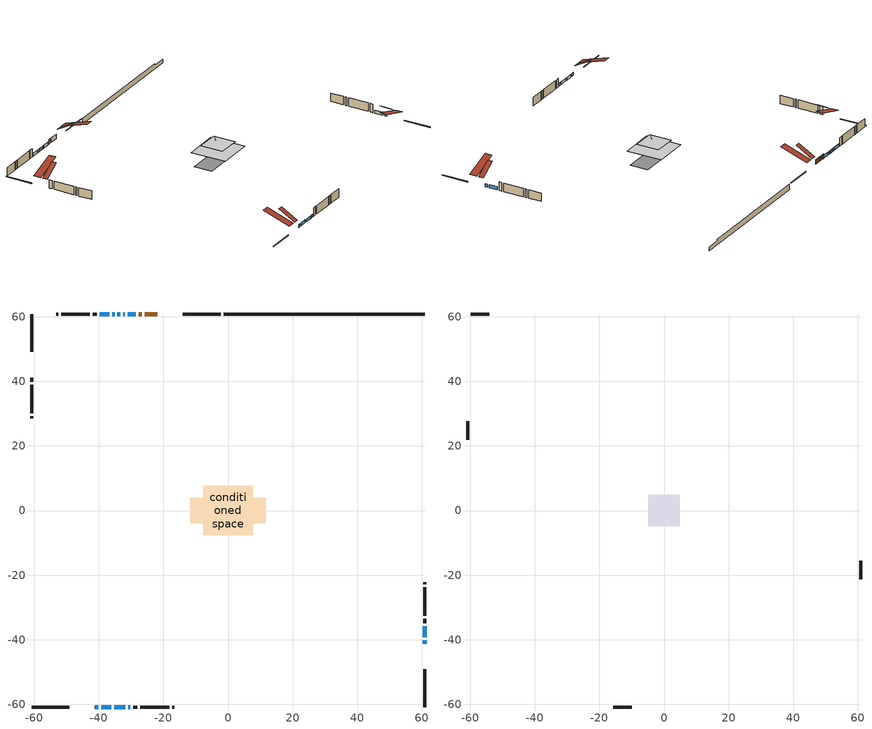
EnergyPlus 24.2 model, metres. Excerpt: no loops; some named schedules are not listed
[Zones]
conditioned space
 floor outside (Floor1 construction): -0.48,-0.48 -0.48,0.48 0.48,0.48 0.48,-0.48 z0.81
 floor adiabatic (AdiabaticFloorConstruction): -7.72,-7.72 -7.72,7.72 7.72,7.72 7.72,-7.72 z2.03
 floor foundation (Slab1 construction): -11.64,-3.9 -11.64,3.9 11.64,3.9 11.64,-3.9 z-1.55
 wall outside (RimJoist1 construction): -2.27,60.83 -13.93,60.83 / -60.83,-60.83 -49.18,-60.83 / -60.83,60.83 -60.83,49.18 / 60.83,-60.83 60.83,-49.18 z0.81:1.11
 wall outside (AdiabaticWallConstruction 1): -21.93,60.83 -25.84,60.83 / -26.77,60.83 -27.6,60.83 z0.81:2.84
 wall outside (AdiabaticWallConstruction): -28.52,60.83 -31.07,60.83 / -31.99,60.83 -32.37,60.83 / -33.29,60.83 -34.21,60.83 / 60.83,-41.18 60.83,-40.18 / -41.18,-60.83 -40.16,-60.83 / -35.14,60.83 -35.84,60.83 / -36.77,60.83 -39.67,60.83 / -39.23,-60.83 -36.18,-60.83 / -35.25,-60.83 -31.87,-60.83 / -30.94,-60.83 -30.25,-60.83 / 60.83,-39.26 60.83,-35.77 z0.81:2.03
 wall outside (Wall1 construction): -40.59,60.83 -41.9,60.83 / -29.32,-60.83 -28.02,-60.83 / -60.83,41.17 -60.83,39.87 / 60.83,-34.84 60.83,-33.54 z0.81:4.47
 wall outside (Wall2 construction): -42.83,60.83 -51.68,60.83 / -27.09,-60.83 -18.24,-60.83 / -60.83,38.94 -60.83,30.09 / 60.83,-32.61 60.83,-23.76 z0.81:4.47
 wall outside (Wall3 construction): -52.61,60.83 -53.24,60.83 / -17.31,-60.83 -16.67,-60.83 / -60.83,29.16 -60.83,28.53 / 60.83,-22.83 60.83,-22.19 z0.81:4.47
 wall foundation (FoundationWall1 construction): -1.34,60.83,-1.55 -1.34,60.83,0.81 54.62,60.83,0.81 54.62,60.83,0.1 60.83,60.83,0.1 60.83,60.83,-1.55
 window (WindowConstruction): -28.52,60.83 -31.06,60.83 z0.81:2.03
 window (WindowConstruction 8): -31.99,60.83 -32.37,60.83 z0.81:2.03
 window (WindowConstruction 9): -33.29,60.83 -34.21,60.83 z0.81:2.03
 window (WindowConstruction 10): 60.83,-41.17 60.83,-40.19 z0.81:2.03
 window (WindowConstruction 1): -41.17,-60.83 -40.16,-60.83 z0.81:2.03
 window (WindowConstruction 2): -35.14,60.83 -35.84,60.83 z0.81:2.03
 window (WindowConstruction 3): -36.77,60.83 -39.67,60.83 z0.81:2.03
 window (WindowConstruction 4): -39.23,-60.83 -36.18,-60.83 z0.81:2.03
 window (WindowConstruction 5): -35.25,-60.83 -31.87,-60.83 z0.81:2.03
 window (WindowConstruction 6): -30.94,-60.83 -30.25,-60.83 z0.81:2.03
 window (WindowConstruction 7): 60.83,-39.26 60.83,-35.77 z0.81:2.03
 door (Door): -21.93,60.83 -25.84,60.83 z0.81:2.84
 door (Door 1): -26.77,60.83 -27.59,60.83 z0.81:2.84
 ceiling adiabatic (AdiabaticFloorConstruction): 7.72,-7.72 7.72,7.72 -7.72,7.72 -7.72,-7.72 z2.03
attic - vented
 floor to conditioned space (Floor2 construction Reversed): -4.9,-4.9 -4.9,4.9 4.9,4.9 4.9,-4.9 z4.47
 floor to conditioned space (Floor3 construction Reversed): -2.32,-2.32 -2.32,2.32 2.32,2.32 2.32,-2.32 z4.47
 floor to conditioned space (Floor4 construction Reversed): -3.85,-3.85 -3.85,3.85 3.85,3.85 3.85,-3.85 z4.47
 floor to conditioned space (Floor5 construction Reversed): -2.87,-2.87 -2.87,2.87 2.87,2.87 2.87,-2.87 z4.47
 wall outside (Wall4 construction): -54.17,60.83 -59.91,60.83 / -15.74,-60.83 -10.01,-60.83 / -60.83,27.6 -60.83,21.86 / 60.83,-21.26 60.83,-15.53 z0.81:4.47
 roof outside (Roof1 construction): -18,60.83,4.47 -18,48.91,8.44 -14.86,48.91,8.44 -14.86,60.83,4.47; -45.1,-60.83,4.47 -45.1,-48.91,8.44 -48.25,-48.91,8.44 -48.25,-60.83,4.47; -60.83,45.1,4.47 -48.91,45.1,8.44 -48.91,48.25,8.44 -60.83,48.25,4.47; 60.83,-45.1,4.47 48.91,-45.1,8.44 48.91,-48.25,8.44 60.83,-48.25,4.47
 roof outside (Roof3 construction): -21,60.83,4.47 -21,53.68,8.64 -18.93,53.68,8.64 -18.93,60.83,4.47; -42.1,-60.83,4.47 -42.1,-53.68,8.64 -44.17,-53.68,8.64 -44.17,-60.83,4.47; -60.83,42.1,4.47 -53.68,42.1,8.64 -53.68,44.17,8.64 -60.83,44.17,4.47; 60.83,-42.1,4.47 53.68,-42.1,8.64 53.68,-44.17,8.64 60.83,-44.17,4.47
[Building]
Building 1: Terrain=Suburbs
[Site:Location]
Saskatoon Intl AP_SK: Latitude {deg}=52.17; Longitude {deg}=-106.7; Time Zone {hr}=-6; Elevation {m}=504; Keep Site Location Information=Yes
[Site:GroundTemperature:Shallow]
-3.29371, -5.9198, -6.13011, -4.88389, 0.118965, 5.09852, 9.41553, 12.1502, 12.3826, 10.1583, 5.95142, 1.12462
[Site:WaterMainsTemperature]
Calculation Method=Schedule; Temperature Schedule=mains temperature schedule
[Material] Roughness=Rough; Thermal Absorptance=0.9
Name | Thickness {m} | Conductivity {W/m-K} | Density {kg/m3} | Specific Heat {J/kg-K} | Solar Absorptance | Visible Absorptance
asphalt or fiberglass shingles | 0.00635 | 0.162714 | 1121.4 | 1465.45 | 0.84 | 0.84
ceiling loosefill ins | 0.254 | 0.0480833 | 16.02 | 1046.75 | 0.7 | 0.7
ceiling loosefill ins 1 | 0.0846667 | 0.0480833 | 16.02 | 1046.75 | 0.7 | 0.7
ceiling loosefill ins 2 | 0.169333 | 0.0480833 | 16.02 | 1046.75 | 0.7 | 0.7
ceiling stud and cavity | 0.1397 | 0.0865182 | 65.682 | 1177.47 | 0.7 | 0.7
ceiling stud and cavity 1 | 0.1397 | 0.133116 | 65.682 | 1177.47 | 0.7 | 0.7
ceiling stud and cavity 2 | 0.1397 | 0.0848526 | 65.682 | 1177.47 | 0.7 | 0.7
ceiling stud and cavity 3 | 0.1397 | 0.111585 | 65.682 | 1177.47 | 0.7 | 0.7
concrete 4.0 in. | 0.1016 | 1.803125 | 2242.8 | 837.4 | 0.7 | 0.7
concrete 8.0 in. | 0.2032 | 1.803125 | 2242.8 | 837.4 | 0.7 | 0.7
door material | 0.04445 | 0.053851 | 512.64 | 1214.23 | 0.7 | 0.7
door material 1 | 0.04445 | 0.20624 | 512.64 | 1214.23 | 0.7 | 0.7
exterior vertical ins | 0.0725019 | 0.029427 | 32.04 | 1214.23 | 0.7 | 0.7
floor covering | 0.0127 | 0.0433444 | 54.468 | 1339.84 | 0.6 | 0.6
floor rigid ins | 0.103632 | 0.029427 | 32.04 | 1214.23 | 0.7 | 0.7
floor rigid ins 1; wall rigid ins 1 | 0.512978 | 0.029427 | 32.04 | 1214.23 | 0.7 | 0.7
floor stud and cavity | 0.1397 | 0.172774 | 92.3553 | 1139.71 | 0.7 | 0.7
floor stud and cavity 1 | 0.1397 | 1.75129 | 37.0049 | 1207.88 | 0.7 | 0.7
furniture material conditioned space 1 | 0.1524 | 0.115458 | 640.8 | 1214.23 | 0.6 | 0.6
gypsum board | 0.0127 | 0.160291 | 801 | 837.4 | 0.6 | 0.6
gypsum board 1 | 0.0127 | 0.160291 | 801 | 837.4 | 0.7 | 0.7
osb sheathing 0.5 in. | 0.0127 | 0.115458 | 512.64 | 1214.23 | 0.7 | 0.7
osb sheathing 0.75 in. | 0.01905 | 0.115458 | 512.64 | 1214.23 | 0.7 | 0.7
osb sheathing 2.0 in. | 0.0508 | 0.115458 | 512.64 | 1214.23 | 0.7 | 0.7
rim joist rigid ins; wall rigid ins | 0.051816 | 0.029427 | 32.04 | 1214.23 | 0.7 | 0.7
rim joist stud and cavity | 0.0508 | 0.0439398 | 125.044 | 1163.47 | 0.6 | 0.6
wall stud and cavity | 0.1397 | 0.330587 | 139.0536 | 1170.24 | 0.7 | 0.7
wall stud and cavity 1 | 0.1397 | 0.213854 | 139.0536 | 1170.24 | 0.7 | 0.7
wall stud and cavity 2 | 0.1397 | 0.58773 | 139.0536 | 1170.24 | 0.7 | 0.7
wall stud and cavity 3 | 0.0889 | 6.1454 | 50.32683 | 1063.81 | 0.6 | 0.6
wall stud and cavity 4 | 0.0889 | 0.380278 | 52.3479 | 1209.89 | 0.7 | 0.7
wall stud and cavity 5 | 0.0889 | 0.391764 | 83.0341 | 1211.67 | 0.7 | 0.7
wood siding | 0.0254 | 0.102417 | 544.68 | 1172.36 | 0 | 0
wood siding 1 | 0.00254 | 0.102417 | 544.68 | 1172.36 | 0 | 0
wood siding 2; wood siding 3; wood siding 4 | 0.0254 | 0.102417 | 544.68 | 1172.36 | 0.7 | 0.7
[WindowMaterial:SimpleGlazingSystem]
Name | U-Factor {W/m2-K} | Solar Heat Gain Coefficient
WindowMaterial | 3.991634 | 0.67
WindowMaterial 1 | 1.31332 | 0.5
WindowMaterial 10 | 1.44562 | 0.45
WindowMaterial 2 | 1.34228 | 0.49
WindowMaterial 3 | 1.28209 | 0.51
WindowMaterial 4 | 2.79471 | 0.63
WindowMaterial 5 | 1.20885 | 0.54
WindowMaterial 6 | 1.34512 | 0.49
WindowMaterial 7 | 1.33376 | 0.49
WindowMaterial 8 | 1.479119 | 0.44
WindowMaterial 9 | 1.351364 | 0.48
[Construction]
AdiabaticFloorConstruction: floor stud and cavity 1, floor rigid ins 1, osb sheathing 0.75 in., floor covering
AdiabaticWallConstruction: wood siding 3, wall rigid ins 1, wall stud and cavity 4, gypsum board
AdiabaticWallConstruction 1: wood siding 4, wall rigid ins 1, wall stud and cavity 4, gypsum board
Door: door material
Door 1: door material 1
Floor1 construction: floor stud and cavity, floor rigid ins, osb sheathing 0.75 in., floor covering
Floor2 construction Reversed: gypsum board, ceiling stud and cavity, ceiling loosefill ins
Floor3 construction Reversed: gypsum board, ceiling stud and cavity 1, ceiling loosefill ins
Floor4 construction Reversed: gypsum board, ceiling stud and cavity 2, ceiling loosefill ins 1
Floor5 construction Reversed: gypsum board, ceiling stud and cavity 3, ceiling loosefill ins 2
FoundationWall1 construction: concrete 8.0 in., gypsum board 1
furniture construction conditioned space 1: furniture material conditioned space 1
PartitionWallConstruction: gypsum board, wall stud and cavity 5, gypsum board
RimJoist1 construction: wood siding 2, rim joist rigid ins, osb sheathing 2.0 in., rim joist stud and cavity
Roof1 construction; Roof3 construction: asphalt or fiberglass shingles
Slab1 construction: concrete 4.0 in.
Wall1 construction: wood siding, wall rigid ins, osb sheathing 0.5 in., wall stud and cavity, gypsum board
Wall2 construction: wood siding, wall rigid ins, osb sheathing 0.5 in., wall stud and cavity 1, gypsum board
Wall3 construction: wood siding, wall rigid ins, osb sheathing 0.5 in., wall stud and cavity 2, gypsum board
Wall4 construction: wood siding 1, wall stud and cavity 3
WindowConstruction: WindowMaterial
WindowConstruction 1: WindowMaterial 1
WindowConstruction 10: WindowMaterial 10
WindowConstruction 2: WindowMaterial 2
WindowConstruction 3: WindowMaterial 3
WindowConstruction 4: WindowMaterial 4
WindowConstruction 5: WindowMaterial 5
WindowConstruction 6: WindowMaterial 6
WindowConstruction 7: WindowMaterial 7
WindowConstruction 8: WindowMaterial 8
WindowConstruction 9: WindowMaterial 9
[Zone] Multiplier=1; Part of Total Floor Area=Yes
Name | Volume {m3}
attic - vented | 210.889
conditioned space | 1050.8
[Space]
Name | Zone | Volume {m3}
attic - vented 1 | attic - vented | 210.889
conditioned space 1 | conditioned space | 1050.8
[ZoneInfiltration:EffectiveLeakageArea]
infil attic - vented 1: Zone or Space=attic - vented 1; Schedule=Always On Discrete; Effective Air Leakage Area {cm2}=7190.06; Stack Coefficient=0.000544584; Wind Coefficient=1.57671e-05
[ZoneMixing]
whole house fan mix: Zone or Space=attic - vented; Schedule=Always On Continuous; Design Flow Rate Calculation Method=Flow/Zone; Design Flow Rate {m3/s}=0; Source Zone or Space=conditioned space
[SurfaceProperty:ExposedFoundationPerimeter]
Slab1: Exposed Perimeter Calculation Method=TotalExposedPerimeter; Total Exposed Perimeter {m}=62.179
[InternalMass] Zone or ZoneList=conditioned space; Space or SpaceList=conditioned space 1
Name | Construction | Surface Area {m2}
furniture mass conditioned space 1 | furniture construction conditioned space 1 | 168.496
partition wall mass | PartitionWallConstruction | 421.24
[Lights]
interior lighting: Zone or ZoneList or Space or SpaceList=conditioned space 1; Schedule=interior lighting schedule; Design Level Calculation Method=LightingLevel; Lighting Level {W}=343.2; Return Air Fraction=0; Fraction Radiant=0.6; Fraction Visible=0.2; Fraction Replaceable=1
[People]
occupants: Zone or ZoneList or Space or SpaceList=conditioned space 1; Number of People Schedule=occupants schedule; Number of People Calculation Method=People; Number of People=3; Fraction Radiant=0.314171; Sensible Heat Fraction=0.56303; Activity Level Schedule=occupants activity schedule; Carbon Dioxide Generation Rate {m3/s-W}=0; Enable ASHRAE 55 Comfort Warnings=No; Mean Radiant Temperature Calculation Type=EnclosureAveraged
[ElectricEquipment] Zone or ZoneList or Space or SpaceList=conditioned space 1; Design Level Calculation Method=EquipmentLevel
Name | Schedule | Design Level {W} | Fraction Latent | Fraction Radiant | Fraction Lost
clothes dryer | clothes dryer schedule | 140.772 | 0.015 | 0.081 | 0.85
clothes washer | clothes washer schedule | 32.1985 | 0.03 | 0.162 | 0.7
cooking range | cooking range schedule | 215.147 | 0.08 | 0.432 | 0.2
dishwasher | dishwasher schedule | 66.8632 | 0.3 | 0.18 | 0.4
fridge | fridge schedule | 72.9452 | 0 | 0.6 | 0
mech vent house fan | mech vent house fan schedule | 0 | 0 | 0 | 1
mech vent house fan cfis | mech vent house fan cfis schedule | 0 | 0 | 0 | 0
misc plug loads | misc plug loads schedule | 494.7 | 0.045 | 0.513 | 0.1
whole house fan | Always On Discrete | 0 | 0 | 0 | 1
[OtherEquipment] Zone or ZoneList or Space or SpaceList=conditioned space 1; Design Level Calculation Method=EquipmentLevel
Name | Fuel Type | Schedule | Design Level {W} | Fraction Latent | Fraction Radiant | Fraction Lost
clothes dryer 1 | Electricity | clothes dryer schedule | 0 | 0.015 | 0.081 | 0.85
cooking range 1 | Electricity | cooking range schedule | 0 | 0.08 | 0.432 | 0.2
general water use latent | None | general water use schedule | 62.594 | 1 | 0 | 0
general water use sensible | None | general water use schedule | -61.6891 | 0 | 0.6 | 0
mech vent house fan latent load | None | Always On Discrete | 0 | 1 | 0 | 0
mech vent house fan sensible load | None | Always On Discrete | 0 | 0 | 0 | 0
water heater energy adjustment1 | Electricity | Always On Discrete | 0.01 | 0 | 0 | 1
[ZoneInfiltration:DesignFlowRate] Zone or ZoneList or Space or SpaceList=conditioned space 1; Schedule=Always On Discrete; Design Flow Rate Calculation Method=Flow/Zone; Design Flow Rate {m3/s}=0
infil flow; natural vent flow; whole house fan flow
[AvailabilityManager:Scheduled]
furnace airloop Availability Manager: Schedule=Always On Discrete
[Foundation:Kiva]
Foundation Kiva 1: Initial Indoor Air Temperature {C}=21; Wall Height Above Grade {m}=0.810006; Wall Depth Below Slab {m}=0.2032; Custom Block Material Name 1=exterior vertical ins; Custom Block Depth 1 {m}=2.36001; Custom Block X Position 1 {m}=0.2159; Custom Block Z Position 1 {m}=0
[Foundation:Kiva:Settings]
Soil Conductivity {W/m-K}=0.849921; Soil Density {kg/m3}=1842.3; Soil Specific Heat {J/kg-K}=418.7; Ground Solar Absorptivity=0.9; Ground Thermal Absorptivity=0.9; Ground Surface Roughness {m}=0.03; Far-Field Width {m}=40; Deep-Ground Boundary Condition=ZeroFlux; Deep-Ground Depth {m}=40; Minimum Cell Dimension {m}=0.2; Maximum Cell Growth Coefficient=3; Simulation Timestep=Timestep
[Exterior:Lights]
exterior lighting: Schedule=exterior lighting schedule; Design Level {W}=75.6
[EnergyManagementSystem:GlobalVariable]
furnace_airloop_Fan_RTF
infil_program_Qfan
infil_program_Qinf
natural_vent_program_Qnv
natural_vent_program_Qwhf
[EnergyManagementSystem:Sensor]
Name | Output:Variable or Output:Meter Index Key | Output:Variable or Output:Meter
airflow_gain | infil flow | Infiltration Sensible Heat Gain Energy
airflow_gain_1 | natural vent flow | Infiltration Sensible Heat Gain Energy
airflow_gain_2 | whole house fan flow | Infiltration Sensible Heat Gain Energy
airflow_loss | infil flow | Infiltration Sensible Heat Loss Energy
airflow_loss_1 | natural vent flow | Infiltration Sensible Heat Loss Energy
airflow_loss_2 | whole house fan flow | Infiltration Sensible Heat Loss Energy
clg_load_cond |  | Cooling:EnergyTransfer:Zone:CONDITIONED SPACE
clg_sp_s; clg_sp_s_1 | cooling setpoint | Schedule Value
clothes_dryer_exhaust_0_sch_s | clothes dryer exhaust 0 schedule | Schedule Value
cool_season | cooling season schedule | Schedule Value
htg_load_cond |  | Heating:EnergyTransfer:Zone:CONDITIONED SPACE
htg_sp_s; htg_sp_s_1 | heating setpoint | Schedule Value
ig_ee_conv | clothes dryer | Electric Equipment Convective Heating Energy
ig_ee_conv_2 | cooking range | Electric Equipment Convective Heating Energy
ig_ee_conv_4 | fridge | Electric Equipment Convective Heating Energy
ig_ee_conv_5 | misc plug loads | Electric Equipment Convective Heating Energy
ig_ee_conv_6 | whole house fan | Electric Equipment Convective Heating Energy
ig_ee_rad | clothes dryer | Electric Equipment Radiant Heating Energy
ig_ee_rad_2 | cooking range | Electric Equipment Radiant Heating Energy
ig_ee_rad_4 | fridge | Electric Equipment Radiant Heating Energy
ig_ee_rad_5 | misc plug loads | Electric Equipment Radiant Heating Energy
ig_ee_rad_6 | whole house fan | Electric Equipment Radiant Heating Energy
ig_lgt_conv | interior lighting | Lights Convective Heating Energy
ig_lgt_rad | interior lighting | Lights Radiant Heating Energy
ig_lgt_vis | interior lighting | Lights Visible Radiation Heating Energy
ig_oe_conv | clothes dryer 1 | Other Equipment Convective Heating Energy
ig_oe_conv_1 | cooking range 1 | Other Equipment Convective Heating Energy
ig_oe_conv_2 | general water use latent | Other Equipment Convective Heating Energy
ig_oe_conv_3 | general water use sensible | Other Equipment Convective Heating Energy
ig_oe_conv_4 | water heater energy adjustment1 | Other Equipment Convective Heating Energy
ig_oe_rad | clothes dryer 1 | Other Equipment Radiant Heating Energy
ig_oe_rad_1 | cooking range 1 | Other Equipment Radiant Heating Energy
ig_oe_rad_2 | general water use latent | Other Equipment Radiant Heating Energy
ig_oe_rad_3 | general water use sensible | Other Equipment Radiant Heating Energy
ig_oe_rad_4 | water heater energy adjustment1 | Other Equipment Radiant Heating Energy
ig_ppl_conv | occupants | People Convective Heating Energy
ig_ppl_rad | occupants | People Radiant Heating Energy
im_conv | furniture mass conditioned space 1 | Surface Inside Face Convection Heat Gain Energy
im_conv_1 | partition wall mass | Surface Inside Face Convection Heat Gain Energy
im_ig | furniture mass conditioned space 1 | Surface Inside Face Internal Gains Radiation Heat Gain Energy
im_ig_1 | partition wall mass | Surface Inside Face Internal Gains Radiation Heat Gain Energy
im_lgt | furniture mass conditioned space 1 | Surface Inside Face Lights Radiation Heat Gain Energy
im_lgt_1 | partition wall mass | Surface Inside Face Lights Radiation Heat Gain Energy
im_sol | furniture mass conditioned space 1 | Surface Inside Face Solar Radiation Heat Gain Energy
im_sol_1 | partition wall mass | Surface Inside Face Solar Radiation Heat Gain Energy
im_surf | furniture mass conditioned space 1 | Surface Inside Face Net Surface Thermal Radiation Heat Gain Energy
im_surf_1 | partition wall mass | Surface Inside Face Net Surface Thermal Radiation Heat Gain Energy
mv_conv | mech vent house fan | Electric Equipment Convective Heating Energy
mv_conv_1 | mech vent house fan cfis | Electric Equipment Convective Heating Energy
mv_conv_2 | mech vent house fan latent load | Other Equipment Convective Heating Energy
mv_conv_3 | mech vent house fan sensible load | Other Equipment Convective Heating Energy
mv_rad | mech vent house fan | Electric Equipment Radiant Heating Energy
mv_rad_1 | mech vent house fan cfis | Electric Equipment Radiant Heating Energy
mv_rad_2 | mech vent house fan latent load | Other Equipment Radiant Heating Energy
mv_rad_3 | mech vent house fan sensible load | Other Equipment Radiant Heating Energy
natural_vent_s | natural vent schedule | Schedule Value
out_pb_s |  | Site Outdoor Air Barometric Pressure
out_wt_s |  | Site Outdoor Air Humidity Ratio
site_vw_s |  | Site Wind Speed
ss_back_out | Window1 | Surface Window Shortwave from Zone Back Out Window Heat Transfer Rate
ss_back_out_1 | Window12 | Surface Window Shortwave from Zone Back Out Window Heat Transfer Rate
ss_back_out_10 | Window9 | Surface Window Shortwave from Zone Back Out Window Heat Transfer Rate
ss_back_out_2 | Window13 | Surface Window Shortwave from Zone Back Out Window Heat Transfer Rate
ss_back_out_3 | Window14 | Surface Window Shortwave from Zone Back Out Window Heat Transfer Rate
ss_back_out_4 | Window2 | Surface Window Shortwave from Zone Back Out Window Heat Transfer Rate
ss_back_out_5 | Window3 | Surface Window Shortwave from Zone Back Out Window Heat Transfer Rate
ss_back_out_6 | Window4 | Surface Window Shortwave from Zone Back Out Window Heat Transfer Rate
ss_back_out_7 | Window6 | Surface Window Shortwave from Zone Back Out Window Heat Transfer Rate
ss_back_out_8 | Window7 | Surface Window Shortwave from Zone Back Out Window Heat Transfer Rate
ss_back_out_9 | Window8 | Surface Window Shortwave from Zone Back Out Window Heat Transfer Rate
ss_conv | Door1 | Surface Inside Face Convection Heat Gain Energy
ss_conv_1 | Door4 | Surface Inside Face Convection Heat Gain Energy
ss_conv_10 | Window7 | Surface Inside Face Convection Heat Gain Energy
ss_conv_11 | Window8 | Surface Inside Face Convection Heat Gain Energy
ss_conv_12 | Window9 | Surface Inside Face Convection Heat Gain Energy
ss_conv_2 | Window1 | Surface Inside Face Convection Heat Gain Energy
ss_conv_3 | Window12 | Surface Inside Face Convection Heat Gain Energy
ss_conv_4 | Window13 | Surface Inside Face Convection Heat Gain Energy
ss_conv_5 | Window14 | Surface Inside Face Convection Heat Gain Energy
ss_conv_6 | Window2 | Surface Inside Face Convection Heat Gain Energy
ss_conv_7 | Window3 | Surface Inside Face Convection Heat Gain Energy
ss_conv_8 | Window4 | Surface Inside Face Convection Heat Gain Energy
ss_conv_9 | Window6 | Surface Inside Face Convection Heat Gain Energy
ss_ig | Door1 | Surface Inside Face Internal Gains Radiation Heat Gain Energy
ss_ig_1 | Door4 | Surface Inside Face Internal Gains Radiation Heat Gain Energy
ss_ig_10 | Window7 | Surface Inside Face Internal Gains Radiation Heat Gain Energy
ss_ig_11 | Window8 | Surface Inside Face Internal Gains Radiation Heat Gain Energy
ss_ig_12 | Window9 | Surface Inside Face Internal Gains Radiation Heat Gain Energy
ss_ig_2 | Window1 | Surface Inside Face Internal Gains Radiation Heat Gain Energy
ss_ig_3 | Window12 | Surface Inside Face Internal Gains Radiation Heat Gain Energy
ss_ig_4 | Window13 | Surface Inside Face Internal Gains Radiation Heat Gain Energy
ss_ig_5 | Window14 | Surface Inside Face Internal Gains Radiation Heat Gain Energy
ss_ig_6 | Window2 | Surface Inside Face Internal Gains Radiation Heat Gain Energy
ss_ig_7 | Window3 | Surface Inside Face Internal Gains Radiation Heat Gain Energy
ss_ig_8 | Window4 | Surface Inside Face Internal Gains Radiation Heat Gain Energy
ss_ig_9 | Window6 | Surface Inside Face Internal Gains Radiation Heat Gain Energy
ss_lgt | Door1 | Surface Inside Face Lights Radiation Heat Gain Energy
ss_lgt_1 | Door4 | Surface Inside Face Lights Radiation Heat Gain Energy
ss_sol | Door1 | Surface Inside Face Solar Radiation Heat Gain Energy
ss_sol_1 | Door4 | Surface Inside Face Solar Radiation Heat Gain Energy
ss_surf | Door1 | Surface Inside Face Net Surface Thermal Radiation Heat Gain Energy
ss_surf_1 | Door4 | Surface Inside Face Net Surface Thermal Radiation Heat Gain Energy
ss_surf_10 | Window7 | Surface Inside Face Net Surface Thermal Radiation Heat Gain Energy
ss_surf_11 | Window8 | Surface Inside Face Net Surface Thermal Radiation Heat Gain Energy
ss_surf_12 | Window9 | Surface Inside Face Net Surface Thermal Radiation Heat Gain Energy
ss_surf_2 | Window1 | Surface Inside Face Net Surface Thermal Radiation Heat Gain Energy
ss_surf_3 | Window12 | Surface Inside Face Net Surface Thermal Radiation Heat Gain Energy
ss_surf_4 | Window13 | Surface Inside Face Net Surface Thermal Radiation Heat Gain Energy
ss_surf_5 | Window14 | Surface Inside Face Net Surface Thermal Radiation Heat Gain Energy
ss_surf_6 | Window2 | Surface Inside Face Net Surface Thermal Radiation Heat Gain Energy
ss_surf_7 | Window3 | Surface Inside Face Net Surface Thermal Radiation Heat Gain Energy
ss_surf_8 | Window4 | Surface Inside Face Net Surface Thermal Radiation Heat Gain Energy
ss_surf_9 | Window6 | Surface Inside Face Net Surface Thermal Radiation Heat Gain Energy
ss_trans_in | Window1 | Surface Window Transmitted Solar Radiation Rate
ss_trans_in_1 | Window12 | Surface Window Transmitted Solar Radiation Rate
ss_trans_in_10 | Window9 | Surface Window Transmitted Solar Radiation Rate
ss_trans_in_2 | Window13 | Surface Window Transmitted Solar Radiation Rate
ss_trans_in_3 | Window14 | Surface Window Transmitted Solar Radiation Rate
ss_trans_in_4 | Window2 | Surface Window Transmitted Solar Radiation Rate
ss_trans_in_5 | Window3 | Surface Window Transmitted Solar Radiation Rate
ss_trans_in_6 | Window4 | Surface Window Transmitted Solar Radiation Rate
ss_trans_in_7 | Window6 | Surface Window Transmitted Solar Radiation Rate
ss_trans_in_8 | Window7 | Surface Window Transmitted Solar Radiation Rate
ss_trans_in_9 | Window8 | Surface Window Transmitted Solar Radiation Rate
ss_trans_out | Window1 | Surface Inside Face Initial Transmitted Diffuse Transmitted Out Window Solar Radiation Rate
ss_trans_out_1 | Window12 | Surface Inside Face Initial Transmitted Diffuse Transmitted Out Window Solar Radiation Rate
ss_trans_out_10 | Window9 | Surface Inside Face Initial Transmitted Diffuse Transmitted Out Window Solar Radiation Rate
ss_trans_out_2 | Window13 | Surface Inside Face Initial Transmitted Diffuse Transmitted Out Window Solar Radiation Rate
